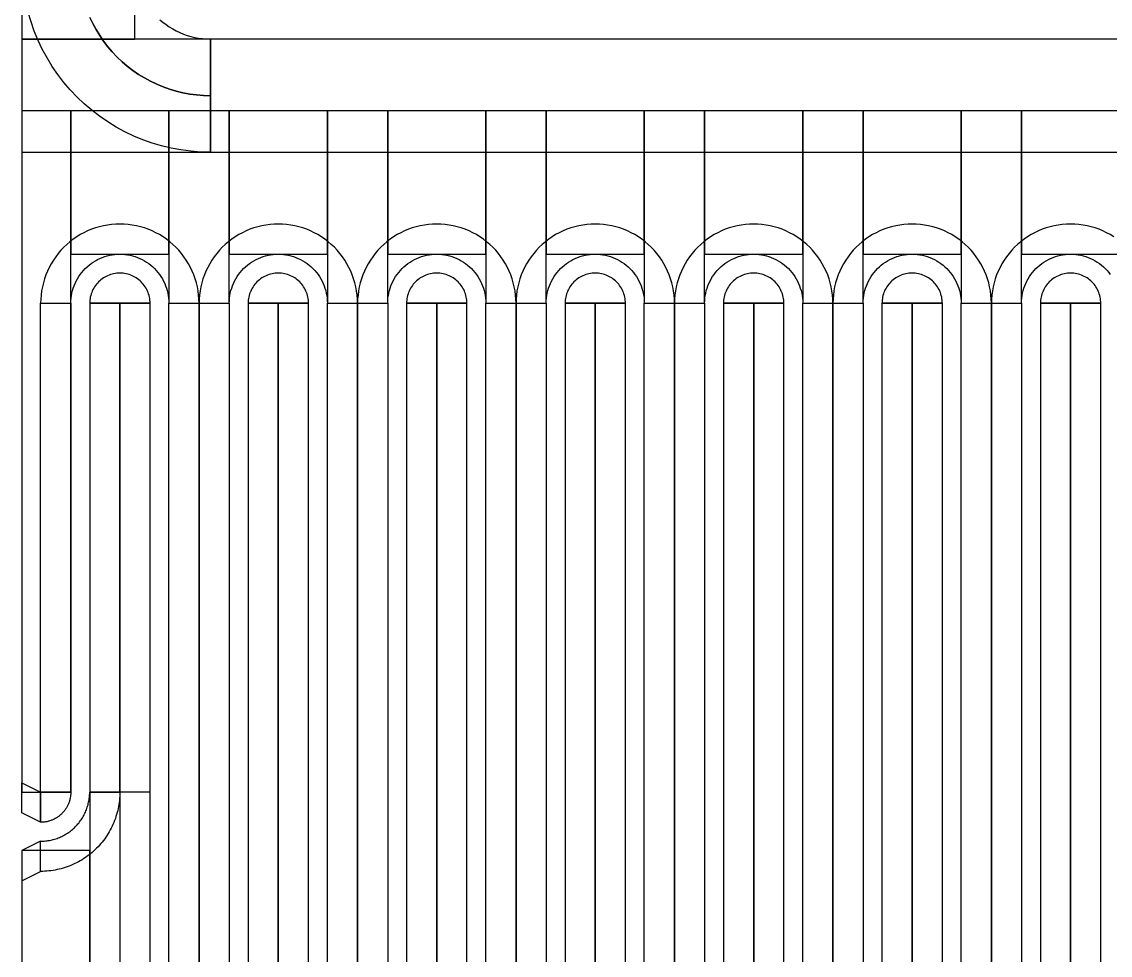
# Model space of a CAD drawing. Extents: x -21939 to 21943, y -23600 to 16600.
# Drawn here: x -580 to -291.5, y -19682.7 to -19435.4 of the extents above; entities that cross this region are included whole.
import ezdxf

# ---------------------------------------------------------------- set-up
doc = ezdxf.new("R2010")
doc.units = 0

# ---------------------------------------------------------------- blocks, each defined once
blk = doc.blocks.new('QTUNE1')
for points in [[(2770, 4830), (2767.38, 4830.07), (2764.77, 4830.27), (2762.18, 4830.62), (2759.6, 4831.09), (2757.06, 4831.7), (2754.55, 4832.45), (2752.08, 4833.32), (2749.66, 4834.32), (2747.3, 4835.45), (2745, 4836.7), (2742.77, 4838.07), (2740.61, 4839.55), (2738.53, 4841.14), (2736.54, 4842.84), (2734.64, 4844.64), (2732.84, 4846.54), (2731.14, 4848.53), (2729.55, 4850.61), (2728.07, 4852.77), (2726.7, 4855), (2725.45, 4857.3), (2724.32, 4859.66), (2723.32, 4862.08), (2722.45, 4864.55), (2721.7, 4867.06)], [(2738.03, 4865.76), (2738.81, 4864.11), (2739.69, 4862.5), (2740.65, 4860.94), (2741.68, 4859.43), (2742.8, 4857.97), (2743.99, 4856.58), (2745.25, 4855.25), (2746.58, 4853.99), (2747.97, 4852.8), (2749.43, 4851.68), (2750.94, 4850.65), (2752.5, 4849.69), (2754.11, 4848.81), (2755.76, 4848.03), (2757.46, 4847.32), (2759.18, 4846.71), (2760.94, 4846.19), (2762.72, 4845.76), (2764.52, 4845.43), (2766.34, 4845.19), (2768.17, 4845.05), (2770, 4845), (2770, 4830)], [(2770, 4845), (2768.17, 4845.05), (2766.34, 4845.19), (2764.52, 4845.43), (2762.72, 4845.76), (2760.94, 4846.19), (2759.18, 4846.71), (2757.46, 4847.32), (2755.76, 4848.03), (2754.11, 4848.81), (2752.5, 4849.69), (2750.94, 4850.65), (2749.43, 4851.68), (2747.97, 4852.8), (2746.58, 4853.99), (2745.25, 4855.25), (2743.99, 4856.58), (2742.8, 4857.97), (2741.68, 4859.43), (2740.65, 4860.94), (2739.69, 4862.5), (2738.81, 4864.11), (2738.03, 4865.76)], [(2756.62, 4865.14), (2757.41, 4864.46), (2758.24, 4863.82), (2759.11, 4863.23), (2760, 4862.68), (2760.92, 4862.18), (2761.87, 4861.73), (2762.83, 4861.33), (2763.82, 4860.98), (2764.82, 4860.68), (2765.84, 4860.44), (2766.87, 4860.25), (2767.91, 4860.11), (2768.95, 4860.03), (2770, 4860), (2770, 4845)], [(2720, 4860), (2750, 4860), (2750, 4880), (2720, 4880), (2720, 4860)], [(2720, 4830), (2770, 4830), (2770, 4860), (2720, 4860), (2720, 4830)], [(3150, 4860), (2770, 4860), (2770, 4830), (3150, 4830), (3150, 4860)], [(2733, 4660.5), (2733, 4841), (2720, 4841), (2720, 4660.5), (2733, 4660.5)], [(2759, 4803), (2759, 4841), (2733, 4841), (2733, 4803), (2759, 4803)], [(2775, 4790), (2775, 4841), (2759, 4841), (2759, 4790), (2775, 4790)], [(2801, 4841), (2775, 4841), (2775, 4803), (2801, 4803), (2801, 4841)], [(2817, 4790), (2817, 4841), (2801, 4841), (2801, 4790), (2817, 4790)], [(2843, 4841), (2817, 4841), (2817, 4803), (2843, 4803), (2843, 4841)], [(2859, 4790), (2859, 4841), (2843, 4841), (2843, 4790), (2859, 4790)], [(2885, 4841), (2859, 4841), (2859, 4803), (2885, 4803), (2885, 4841)], [(2901, 4790), (2901, 4841), (2885, 4841), (2885, 4790), (2901, 4790)], [(2927, 4841), (2901, 4841), (2901, 4803), (2927, 4803), (2927, 4841)], [(2943, 4790), (2943, 4841), (2927, 4841), (2927, 4790), (2943, 4790)], [(2969, 4841), (2943, 4841), (2943, 4803), (2969, 4803), (2969, 4841)], [(2985, 4790), (2985, 4841), (2969, 4841), (2969, 4790), (2985, 4790)], [(3011, 4841), (2985, 4841), (2985, 4803), (3011, 4803), (3011, 4841)], [(2767, 4790), (2766.97, 4791.1), (2766.88, 4792.2), (2766.74, 4793.29), (2766.54, 4794.37), (2766.28, 4795.44), (2765.97, 4796.49), (2765.61, 4797.53), (2765.18, 4798.54), (2764.71, 4799.53), (2764.19, 4800.5), (2763.61, 4801.44), (2762.99, 4802.34), (2762.32, 4803.22), (2761.61, 4804.05), (2760.85, 4804.85), (2760.05, 4805.61), (2759.22, 4806.32), (2758.34, 4806.99), (2757.44, 4807.61), (2756.5, 4808.19), (2755.53, 4808.71), (2754.54, 4809.18), (2753.53, 4809.61), (2752.49, 4809.97), (2751.44, 4810.28), (2750.37, 4810.54), (2749.29, 4810.74), (2748.2, 4810.88), (2747.1, 4810.97), (2746, 4811), (2744.9, 4810.97), (2743.8, 4810.88), (2742.71, 4810.74), (2741.63, 4810.54), (2740.56, 4810.28), (2739.51, 4809.97), (2738.47, 4809.61), (2737.46, 4809.18), (2736.47, 4808.71), (2735.5, 4808.19), (2734.56, 4807.61), (2733.66, 4806.99), (2732.78, 4806.32), (2731.95, 4805.61), (2731.15, 4804.85), (2730.39, 4804.05), (2729.68, 4803.22), (2729.01, 4802.34), (2728.39, 4801.44), (2727.81, 4800.5), (2727.29, 4799.53), (2726.82, 4798.54), (2726.39, 4797.53), (2726.03, 4796.49), (2725.72, 4795.44), (2725.46, 4794.37), (2725.26, 4793.29), (2725.12, 4792.2), (2725.03, 4791.1), (2725, 4790), (2733, 4790), (2733.02, 4790.68), (2733.07, 4791.36), (2733.16, 4792.03), (2733.28, 4792.7), (2733.44, 4793.36), (2733.64, 4794.02), (2733.86, 4794.66), (2734.12, 4795.29), (2734.42, 4795.9), (2734.74, 4796.5), (2735.1, 4797.08), (2735.48, 4797.64), (2735.9, 4798.18), (2736.34, 4798.7), (2736.81, 4799.19), (2737.3, 4799.66), (2737.82, 4800.1), (2738.36, 4800.52), (2738.92, 4800.9), (2739.5, 4801.26), (2740.1, 4801.58), (2740.71, 4801.88), (2741.34, 4802.14), (2741.98, 4802.36), (2742.64, 4802.56), (2743.3, 4802.72), (2743.97, 4802.84), (2744.64, 4802.93), (2745.32, 4802.98), (2746, 4803), (2746.68, 4802.98), (2747.36, 4802.93), (2748.03, 4802.84), (2748.7, 4802.72), (2749.36, 4802.56), (2750.02, 4802.36), (2750.66, 4802.14), (2751.29, 4801.88), (2751.9, 4801.58), (2752.5, 4801.26), (2753.08, 4800.9), (2753.64, 4800.52), (2754.18, 4800.1), (2754.7, 4799.66), (2755.19, 4799.19), (2755.66, 4798.7), (2756.1, 4798.18), (2756.52, 4797.64), (2756.9, 4797.08), (2757.26, 4796.5), (2757.58, 4795.9), (2757.88, 4795.29), (2758.14, 4794.66), (2758.36, 4794.02), (2758.56, 4793.36), (2758.72, 4792.7), (2758.84, 4792.03), (2758.93, 4791.36), (2758.98, 4790.68), (2759, 4790), (2767, 4790)], [(2809, 4790), (2808.97, 4791.1), (2808.88, 4792.2), (2808.74, 4793.29), (2808.54, 4794.37), (2808.28, 4795.44), (2807.97, 4796.49), (2807.61, 4797.53), (2807.18, 4798.54), (2806.71, 4799.53), (2806.19, 4800.5), (2805.61, 4801.44), (2804.99, 4802.34), (2804.32, 4803.22), (2803.61, 4804.05), (2802.85, 4804.85), (2802.05, 4805.61), (2801.22, 4806.32), (2800.34, 4806.99), (2799.44, 4807.61), (2798.5, 4808.19), (2797.53, 4808.71), (2796.54, 4809.18), (2795.53, 4809.61), (2794.49, 4809.97), (2793.44, 4810.28), (2792.37, 4810.54), (2791.29, 4810.74), (2790.2, 4810.88), (2789.1, 4810.97), (2788, 4811), (2786.9, 4810.97), (2785.8, 4810.88), (2784.71, 4810.74), (2783.63, 4810.54), (2782.56, 4810.28), (2781.51, 4809.97), (2780.47, 4809.61), (2779.46, 4809.18), (2778.47, 4808.71), (2777.5, 4808.19), (2776.56, 4807.61), (2775.66, 4806.99), (2774.78, 4806.32), (2773.95, 4805.61), (2773.15, 4804.85), (2772.39, 4804.05), (2771.68, 4803.22), (2771.01, 4802.34), (2770.39, 4801.44), (2769.81, 4800.5), (2769.29, 4799.53), (2768.82, 4798.54), (2768.39, 4797.53), (2768.03, 4796.49), (2767.72, 4795.44), (2767.46, 4794.37), (2767.26, 4793.29), (2767.12, 4792.2), (2767.03, 4791.1), (2767, 4790), (2775, 4790), (2775.02, 4790.68), (2775.07, 4791.36), (2775.16, 4792.03), (2775.28, 4792.7), (2775.44, 4793.36), (2775.64, 4794.02), (2775.86, 4794.66), (2776.12, 4795.29), (2776.42, 4795.9), (2776.74, 4796.5), (2777.1, 4797.08), (2777.48, 4797.64), (2777.9, 4798.18), (2778.34, 4798.7), (2778.81, 4799.19), (2779.3, 4799.66), (2779.82, 4800.1), (2780.36, 4800.52), (2780.92, 4800.9), (2781.5, 4801.26), (2782.1, 4801.58), (2782.71, 4801.88), (2783.34, 4802.14), (2783.98, 4802.36), (2784.64, 4802.56), (2785.3, 4802.72), (2785.97, 4802.84), (2786.64, 4802.93), (2787.32, 4802.98), (2788, 4803), (2788.68, 4802.98), (2789.36, 4802.93), (2790.03, 4802.84), (2790.7, 4802.72), (2791.36, 4802.56), (2792.02, 4802.36), (2792.66, 4802.14), (2793.29, 4801.88), (2793.9, 4801.58), (2794.5, 4801.26), (2795.08, 4800.9), (2795.64, 4800.52), (2796.18, 4800.1), (2796.7, 4799.66), (2797.19, 4799.19), (2797.66, 4798.7), (2798.1, 4798.18), (2798.52, 4797.64), (2798.9, 4797.08), (2799.26, 4796.5), (2799.58, 4795.9), (2799.88, 4795.29), (2800.14, 4794.66), (2800.36, 4794.02), (2800.56, 4793.36), (2800.72, 4792.7), (2800.84, 4792.03), (2800.93, 4791.36), (2800.98, 4790.68), (2801, 4790), (2809, 4790)], [(2851, 4790), (2850.97, 4791.1), (2850.88, 4792.2), (2850.74, 4793.29), (2850.54, 4794.37), (2850.28, 4795.44), (2849.97, 4796.49), (2849.61, 4797.53), (2849.18, 4798.54), (2848.71, 4799.53), (2848.19, 4800.5), (2847.61, 4801.44), (2846.99, 4802.34), (2846.32, 4803.22), (2845.61, 4804.05), (2844.85, 4804.85), (2844.05, 4805.61), (2843.22, 4806.32), (2842.34, 4806.99), (2841.44, 4807.61), (2840.5, 4808.19), (2839.53, 4808.71), (2838.54, 4809.18), (2837.53, 4809.61), (2836.49, 4809.97), (2835.44, 4810.28), (2834.37, 4810.54), (2833.29, 4810.74), (2832.2, 4810.88), (2831.1, 4810.97), (2830, 4811), (2828.9, 4810.97), (2827.8, 4810.88), (2826.71, 4810.74), (2825.63, 4810.54), (2824.56, 4810.28), (2823.51, 4809.97), (2822.47, 4809.61), (2821.46, 4809.18), (2820.47, 4808.71), (2819.5, 4808.19), (2818.56, 4807.61), (2817.66, 4806.99), (2816.78, 4806.32), (2815.95, 4805.61), (2815.15, 4804.85), (2814.39, 4804.05), (2813.68, 4803.22), (2813.01, 4802.34), (2812.39, 4801.44), (2811.81, 4800.5), (2811.29, 4799.53), (2810.82, 4798.54), (2810.39, 4797.53), (2810.03, 4796.49), (2809.72, 4795.44), (2809.46, 4794.37), (2809.26, 4793.29), (2809.12, 4792.2), (2809.03, 4791.1), (2809, 4790), (2817, 4790), (2817.02, 4790.68), (2817.07, 4791.36), (2817.16, 4792.03), (2817.28, 4792.7), (2817.44, 4793.36), (2817.64, 4794.02), (2817.86, 4794.66), (2818.12, 4795.29), (2818.42, 4795.9), (2818.74, 4796.5), (2819.1, 4797.08), (2819.48, 4797.64), (2819.9, 4798.18), (2820.34, 4798.7), (2820.81, 4799.19), (2821.3, 4799.66), (2821.82, 4800.1), (2822.36, 4800.52), (2822.92, 4800.9), (2823.5, 4801.26), (2824.1, 4801.58), (2824.71, 4801.88), (2825.34, 4802.14), (2825.98, 4802.36), (2826.64, 4802.56), (2827.3, 4802.72), (2827.97, 4802.84), (2828.64, 4802.93), (2829.32, 4802.98), (2830, 4803), (2830.68, 4802.98), (2831.36, 4802.93), (2832.03, 4802.84), (2832.7, 4802.72), (2833.36, 4802.56), (2834.02, 4802.36), (2834.66, 4802.14), (2835.29, 4801.88), (2835.9, 4801.58), (2836.5, 4801.26), (2837.08, 4800.9), (2837.64, 4800.52), (2838.18, 4800.1), (2838.7, 4799.66), (2839.19, 4799.19), (2839.66, 4798.7), (2840.1, 4798.18), (2840.52, 4797.64), (2840.9, 4797.08), (2841.26, 4796.5), (2841.58, 4795.9), (2841.88, 4795.29), (2842.14, 4794.66), (2842.36, 4794.02), (2842.56, 4793.36), (2842.72, 4792.7), (2842.84, 4792.03), (2842.93, 4791.36), (2842.98, 4790.68), (2843, 4790), (2851, 4790)], [(2893, 4790), (2892.97, 4791.1), (2892.88, 4792.2), (2892.74, 4793.29), (2892.54, 4794.37), (2892.28, 4795.44), (2891.97, 4796.49), (2891.61, 4797.53), (2891.18, 4798.54), (2890.71, 4799.53), (2890.19, 4800.5), (2889.61, 4801.44), (2888.99, 4802.34), (2888.32, 4803.22), (2887.61, 4804.05), (2886.85, 4804.85), (2886.05, 4805.61), (2885.22, 4806.32), (2884.34, 4806.99), (2883.44, 4807.61), (2882.5, 4808.19), (2881.53, 4808.71), (2880.54, 4809.18), (2879.53, 4809.61), (2878.49, 4809.97), (2877.44, 4810.28), (2876.37, 4810.54), (2875.29, 4810.74), (2874.2, 4810.88), (2873.1, 4810.97), (2872, 4811), (2870.9, 4810.97), (2869.8, 4810.88), (2868.71, 4810.74), (2867.63, 4810.54), (2866.56, 4810.28), (2865.51, 4809.97), (2864.47, 4809.61), (2863.46, 4809.18), (2862.47, 4808.71), (2861.5, 4808.19), (2860.56, 4807.61), (2859.66, 4806.99), (2858.78, 4806.32), (2857.95, 4805.61), (2857.15, 4804.85), (2856.39, 4804.05), (2855.68, 4803.22), (2855.01, 4802.34), (2854.39, 4801.44), (2853.81, 4800.5), (2853.29, 4799.53), (2852.82, 4798.54), (2852.39, 4797.53), (2852.03, 4796.49), (2851.72, 4795.44), (2851.46, 4794.37), (2851.26, 4793.29), (2851.12, 4792.2), (2851.03, 4791.1), (2851, 4790), (2859, 4790), (2859.02, 4790.68), (2859.07, 4791.36), (2859.16, 4792.03), (2859.28, 4792.7), (2859.44, 4793.36), (2859.64, 4794.02), (2859.86, 4794.66), (2860.12, 4795.29), (2860.42, 4795.9), (2860.74, 4796.5), (2861.1, 4797.08), (2861.48, 4797.64), (2861.9, 4798.18), (2862.34, 4798.7), (2862.81, 4799.19), (2863.3, 4799.66), (2863.82, 4800.1), (2864.36, 4800.52), (2864.92, 4800.9), (2865.5, 4801.26), (2866.1, 4801.58), (2866.71, 4801.88), (2867.34, 4802.14), (2867.98, 4802.36), (2868.64, 4802.56), (2869.3, 4802.72), (2869.97, 4802.84), (2870.64, 4802.93), (2871.32, 4802.98), (2872, 4803), (2872.68, 4802.98), (2873.36, 4802.93), (2874.03, 4802.84), (2874.7, 4802.72), (2875.36, 4802.56), (2876.02, 4802.36), (2876.66, 4802.14), (2877.29, 4801.88), (2877.9, 4801.58), (2878.5, 4801.26), (2879.08, 4800.9), (2879.64, 4800.52), (2880.18, 4800.1), (2880.7, 4799.66), (2881.19, 4799.19), (2881.66, 4798.7), (2882.1, 4798.18), (2882.52, 4797.64), (2882.9, 4797.08), (2883.26, 4796.5), (2883.58, 4795.9), (2883.88, 4795.29), (2884.14, 4794.66), (2884.36, 4794.02), (2884.56, 4793.36), (2884.72, 4792.7), (2884.84, 4792.03), (2884.93, 4791.36), (2884.98, 4790.68), (2885, 4790), (2893, 4790)], [(2935, 4790), (2934.97, 4791.1), (2934.88, 4792.2), (2934.74, 4793.29), (2934.54, 4794.37), (2934.28, 4795.44), (2933.97, 4796.49), (2933.61, 4797.53), (2933.18, 4798.54), (2932.71, 4799.53), (2932.19, 4800.5), (2931.61, 4801.44), (2930.99, 4802.34), (2930.32, 4803.22), (2929.61, 4804.05), (2928.85, 4804.85), (2928.05, 4805.61), (2927.22, 4806.32), (2926.34, 4806.99), (2925.44, 4807.61), (2924.5, 4808.19), (2923.53, 4808.71), (2922.54, 4809.18), (2921.53, 4809.61), (2920.49, 4809.97), (2919.44, 4810.28), (2918.37, 4810.54), (2917.29, 4810.74), (2916.2, 4810.88), (2915.1, 4810.97), (2914, 4811), (2912.9, 4810.97), (2911.8, 4810.88), (2910.71, 4810.74), (2909.63, 4810.54), (2908.56, 4810.28), (2907.51, 4809.97), (2906.47, 4809.61), (2905.46, 4809.18), (2904.47, 4808.71), (2903.5, 4808.19), (2902.56, 4807.61), (2901.66, 4806.99), (2900.78, 4806.32), (2899.95, 4805.61), (2899.15, 4804.85), (2898.39, 4804.05), (2897.68, 4803.22), (2897.01, 4802.34), (2896.39, 4801.44), (2895.81, 4800.5), (2895.29, 4799.53), (2894.82, 4798.54), (2894.39, 4797.53), (2894.03, 4796.49), (2893.72, 4795.44), (2893.46, 4794.37), (2893.26, 4793.29), (2893.12, 4792.2), (2893.03, 4791.1), (2893, 4790), (2901, 4790), (2901.02, 4790.68), (2901.07, 4791.36), (2901.16, 4792.03), (2901.28, 4792.7), (2901.44, 4793.36), (2901.64, 4794.02), (2901.86, 4794.66), (2902.12, 4795.29), (2902.42, 4795.9), (2902.74, 4796.5), (2903.1, 4797.08), (2903.48, 4797.64), (2903.9, 4798.18), (2904.34, 4798.7), (2904.81, 4799.19), (2905.3, 4799.66), (2905.82, 4800.1), (2906.36, 4800.52), (2906.92, 4800.9), (2907.5, 4801.26), (2908.1, 4801.58), (2908.71, 4801.88), (2909.34, 4802.14), (2909.98, 4802.36), (2910.64, 4802.56), (2911.3, 4802.72), (2911.97, 4802.84), (2912.64, 4802.93), (2913.32, 4802.98), (2914, 4803), (2914.68, 4802.98), (2915.36, 4802.93), (2916.03, 4802.84), (2916.7, 4802.72), (2917.36, 4802.56), (2918.02, 4802.36), (2918.66, 4802.14), (2919.29, 4801.88), (2919.9, 4801.58), (2920.5, 4801.26), (2921.08, 4800.9), (2921.64, 4800.52), (2922.18, 4800.1), (2922.7, 4799.66), (2923.19, 4799.19), (2923.66, 4798.7), (2924.1, 4798.18), (2924.52, 4797.64), (2924.9, 4797.08), (2925.26, 4796.5), (2925.58, 4795.9), (2925.88, 4795.29), (2926.14, 4794.66), (2926.36, 4794.02), (2926.56, 4793.36), (2926.72, 4792.7), (2926.84, 4792.03), (2926.93, 4791.36), (2926.98, 4790.68), (2927, 4790), (2935, 4790)], [(2977, 4790), (2976.97, 4791.1), (2976.88, 4792.2), (2976.74, 4793.29), (2976.54, 4794.37), (2976.28, 4795.44), (2975.97, 4796.49), (2975.61, 4797.53), (2975.18, 4798.54), (2974.71, 4799.53), (2974.19, 4800.5), (2973.61, 4801.44), (2972.99, 4802.34), (2972.32, 4803.22), (2971.61, 4804.05), (2970.85, 4804.85), (2970.05, 4805.61), (2969.22, 4806.32), (2968.34, 4806.99), (2967.44, 4807.61), (2966.5, 4808.19), (2965.53, 4808.71), (2964.54, 4809.18), (2963.53, 4809.61), (2962.49, 4809.97), (2961.44, 4810.28), (2960.37, 4810.54), (2959.29, 4810.74), (2958.2, 4810.88), (2957.1, 4810.97), (2956, 4811), (2954.9, 4810.97), (2953.8, 4810.88), (2952.71, 4810.74), (2951.63, 4810.54), (2950.56, 4810.28), (2949.51, 4809.97), (2948.47, 4809.61), (2947.46, 4809.18), (2946.47, 4808.71), (2945.5, 4808.19), (2944.56, 4807.61), (2943.66, 4806.99), (2942.78, 4806.32), (2941.95, 4805.61), (2941.15, 4804.85), (2940.39, 4804.05), (2939.68, 4803.22), (2939.01, 4802.34), (2938.39, 4801.44), (2937.81, 4800.5), (2937.29, 4799.53), (2936.82, 4798.54), (2936.39, 4797.53), (2936.03, 4796.49), (2935.72, 4795.44), (2935.46, 4794.37), (2935.26, 4793.29), (2935.12, 4792.2), (2935.03, 4791.1), (2935, 4790), (2943, 4790), (2943.02, 4790.68), (2943.07, 4791.36), (2943.16, 4792.03), (2943.28, 4792.7), (2943.44, 4793.36), (2943.64, 4794.02), (2943.86, 4794.66), (2944.12, 4795.29), (2944.42, 4795.9), (2944.74, 4796.5), (2945.1, 4797.08), (2945.48, 4797.64), (2945.9, 4798.18), (2946.34, 4798.7), (2946.81, 4799.19), (2947.3, 4799.66), (2947.82, 4800.1), (2948.36, 4800.52), (2948.92, 4800.9), (2949.5, 4801.26), (2950.1, 4801.58), (2950.71, 4801.88), (2951.34, 4802.14), (2951.98, 4802.36), (2952.64, 4802.56), (2953.3, 4802.72), (2953.97, 4802.84), (2954.64, 4802.93), (2955.32, 4802.98), (2956, 4803), (2956.68, 4802.98), (2957.36, 4802.93), (2958.03, 4802.84), (2958.7, 4802.72), (2959.36, 4802.56), (2960.02, 4802.36), (2960.66, 4802.14), (2961.29, 4801.88), (2961.9, 4801.58), (2962.5, 4801.26), (2963.08, 4800.9), (2963.64, 4800.52), (2964.18, 4800.1), (2964.7, 4799.66), (2965.19, 4799.19), (2965.66, 4798.7), (2966.1, 4798.18), (2966.52, 4797.64), (2966.9, 4797.08), (2967.26, 4796.5), (2967.58, 4795.9), (2967.88, 4795.29), (2968.14, 4794.66), (2968.36, 4794.02), (2968.56, 4793.36), (2968.72, 4792.7), (2968.84, 4792.03), (2968.93, 4791.36), (2968.98, 4790.68), (2969, 4790), (2977, 4790)], [(3009.44, 4807.61), (3008.5, 4808.19), (3007.53, 4808.71), (3006.54, 4809.18), (3005.53, 4809.61), (3004.49, 4809.97), (3003.44, 4810.28), (3002.37, 4810.54), (3001.29, 4810.74), (3000.2, 4810.88), (2999.1, 4810.97), (2998, 4811), (2996.9, 4810.97), (2995.8, 4810.88), (2994.71, 4810.74), (2993.63, 4810.54), (2992.56, 4810.28), (2991.51, 4809.97), (2990.47, 4809.61), (2989.46, 4809.18), (2988.47, 4808.71), (2987.5, 4808.19), (2986.56, 4807.61), (2985.66, 4806.99), (2984.78, 4806.32), (2983.95, 4805.61), (2983.15, 4804.85), (2982.39, 4804.05), (2981.68, 4803.22), (2981.01, 4802.34), (2980.39, 4801.44), (2979.81, 4800.5), (2979.29, 4799.53), (2978.82, 4798.54), (2978.39, 4797.53), (2978.03, 4796.49), (2977.72, 4795.44), (2977.46, 4794.37), (2977.26, 4793.29), (2977.12, 4792.2), (2977.03, 4791.1), (2977, 4790), (2985, 4790), (2985.02, 4790.68), (2985.07, 4791.36), (2985.16, 4792.03), (2985.28, 4792.7), (2985.44, 4793.36), (2985.64, 4794.02), (2985.86, 4794.66), (2986.12, 4795.29), (2986.42, 4795.9), (2986.74, 4796.5), (2987.1, 4797.08), (2987.48, 4797.64), (2987.9, 4798.18), (2988.34, 4798.7), (2988.81, 4799.19), (2989.3, 4799.66), (2989.82, 4800.1), (2990.36, 4800.52), (2990.92, 4800.9), (2991.5, 4801.26), (2992.1, 4801.58), (2992.71, 4801.88), (2993.34, 4802.14), (2993.98, 4802.36), (2994.64, 4802.56), (2995.3, 4802.72), (2995.97, 4802.84), (2996.64, 4802.93), (2997.32, 4802.98), (2998, 4803), (2998.68, 4802.98), (2999.36, 4802.93), (3000.03, 4802.84), (3000.7, 4802.72), (3001.36, 4802.56), (3002.02, 4802.36), (3002.66, 4802.14), (3003.29, 4801.88), (3003.9, 4801.58), (3004.5, 4801.26), (3005.08, 4800.9), (3005.64, 4800.52), (3006.18, 4800.1), (3006.7, 4799.66), (3007.19, 4799.19), (3007.66, 4798.7), (3008.1, 4798.18), (3008.52, 4797.64)], [(2754, 4790), (2753.99, 4790.42), (2753.96, 4790.84), (2753.9, 4791.25), (2753.83, 4791.66), (2753.73, 4792.07), (2753.61, 4792.47), (2753.47, 4792.87), (2753.31, 4793.25), (2753.13, 4793.63), (2752.93, 4794), (2752.71, 4794.36), (2752.47, 4794.7), (2752.22, 4795.03), (2751.95, 4795.35), (2751.66, 4795.66), (2751.35, 4795.95), (2751.03, 4796.22), (2750.7, 4796.47), (2750.36, 4796.71), (2750, 4796.93), (2749.63, 4797.13), (2749.25, 4797.31), (2748.87, 4797.47), (2748.47, 4797.61), (2748.07, 4797.73), (2747.66, 4797.83), (2747.25, 4797.9), (2746.84, 4797.96), (2746.42, 4797.99), (2746, 4798), (2745.58, 4797.99), (2745.16, 4797.96), (2744.75, 4797.9), (2744.34, 4797.83), (2743.93, 4797.73), (2743.53, 4797.61), (2743.13, 4797.47), (2742.75, 4797.31), (2742.37, 4797.13), (2742, 4796.93), (2741.64, 4796.71), (2741.3, 4796.47), (2740.97, 4796.22), (2740.65, 4795.95), (2740.34, 4795.66), (2740.05, 4795.35), (2739.78, 4795.03), (2739.53, 4794.7), (2739.29, 4794.36), (2739.07, 4794), (2738.87, 4793.63), (2738.69, 4793.25), (2738.53, 4792.87), (2738.39, 4792.47), (2738.27, 4792.07), (2738.17, 4791.66), (2738.1, 4791.25), (2738.04, 4790.84), (2738.01, 4790.42), (2738, 4790), (2746, 4790), (2746, 4790), (2746, 4790), (2746, 4790), (2746, 4790), (2746, 4790), (2746, 4790), (2746, 4790), (2746, 4790), (2746, 4790), (2746, 4790), (2746, 4790), (2746, 4790), (2746, 4790), (2746, 4790), (2746, 4790), (2746, 4790), (2746, 4790), (2746, 4790), (2746, 4790), (2746, 4790), (2746, 4790), (2746, 4790), (2746, 4790), (2746, 4790), (2746, 4790), (2746, 4790), (2746, 4790), (2746, 4790), (2746, 4790), (2746, 4790), (2746, 4790), (2746, 4790), (2746, 4790), (2746, 4790), (2746, 4790), (2746, 4790), (2746, 4790), (2746, 4790), (2746, 4790), (2746, 4790), (2746, 4790), (2746, 4790), (2746, 4790), (2746, 4790), (2746, 4790), (2746, 4790), (2746, 4790), (2746, 4790), (2746, 4790), (2746, 4790), (2746, 4790), (2746, 4790), (2746, 4790), (2746, 4790), (2746, 4790), (2746, 4790), (2746, 4790), (2746, 4790), (2746, 4790), (2746, 4790), (2754, 4790)], [(2796, 4790), (2795.99, 4790.42), (2795.96, 4790.84), (2795.9, 4791.25), (2795.83, 4791.66), (2795.73, 4792.07), (2795.61, 4792.47), (2795.47, 4792.87), (2795.31, 4793.25), (2795.13, 4793.63), (2794.93, 4794), (2794.71, 4794.36), (2794.47, 4794.7), (2794.22, 4795.03), (2793.95, 4795.35), (2793.66, 4795.66), (2793.35, 4795.95), (2793.03, 4796.22), (2792.7, 4796.47), (2792.36, 4796.71), (2792, 4796.93), (2791.63, 4797.13), (2791.25, 4797.31), (2790.87, 4797.47), (2790.47, 4797.61), (2790.07, 4797.73), (2789.66, 4797.83), (2789.25, 4797.9), (2788.84, 4797.96), (2788.42, 4797.99), (2788, 4798), (2787.58, 4797.99), (2787.16, 4797.96), (2786.75, 4797.9), (2786.34, 4797.83), (2785.93, 4797.73), (2785.53, 4797.61), (2785.13, 4797.47), (2784.75, 4797.31), (2784.37, 4797.13), (2784, 4796.93), (2783.64, 4796.71), (2783.3, 4796.47), (2782.97, 4796.22), (2782.65, 4795.95), (2782.34, 4795.66), (2782.05, 4795.35), (2781.78, 4795.03), (2781.53, 4794.7), (2781.29, 4794.36), (2781.07, 4794), (2780.87, 4793.63), (2780.69, 4793.25), (2780.53, 4792.87), (2780.39, 4792.47), (2780.27, 4792.07), (2780.17, 4791.66), (2780.1, 4791.25), (2780.04, 4790.84), (2780.01, 4790.42), (2780, 4790), (2788, 4790), (2788, 4790), (2788, 4790), (2788, 4790), (2788, 4790), (2788, 4790), (2788, 4790), (2788, 4790), (2788, 4790), (2788, 4790), (2788, 4790), (2788, 4790), (2788, 4790), (2788, 4790), (2788, 4790), (2788, 4790), (2788, 4790), (2788, 4790), (2788, 4790), (2788, 4790), (2788, 4790), (2788, 4790), (2788, 4790), (2788, 4790), (2788, 4790), (2788, 4790), (2788, 4790), (2788, 4790), (2788, 4790), (2788, 4790), (2788, 4790), (2788, 4790), (2788, 4790), (2788, 4790), (2788, 4790), (2788, 4790), (2788, 4790), (2788, 4790), (2788, 4790), (2788, 4790), (2788, 4790), (2788, 4790), (2788, 4790), (2788, 4790), (2788, 4790), (2788, 4790), (2788, 4790), (2788, 4790), (2788, 4790), (2788, 4790), (2788, 4790), (2788, 4790), (2788, 4790), (2788, 4790), (2788, 4790), (2788, 4790), (2788, 4790), (2788, 4790), (2788, 4790), (2788, 4790), (2788, 4790), (2796, 4790)], [(2838, 4790), (2837.99, 4790.42), (2837.96, 4790.84), (2837.9, 4791.25), (2837.83, 4791.66), (2837.73, 4792.07), (2837.61, 4792.47), (2837.47, 4792.87), (2837.31, 4793.25), (2837.13, 4793.63), (2836.93, 4794), (2836.71, 4794.36), (2836.47, 4794.7), (2836.22, 4795.03), (2835.95, 4795.35), (2835.66, 4795.66), (2835.35, 4795.95), (2835.03, 4796.22), (2834.7, 4796.47), (2834.36, 4796.71), (2834, 4796.93), (2833.63, 4797.13), (2833.25, 4797.31), (2832.87, 4797.47), (2832.47, 4797.61), (2832.07, 4797.73), (2831.66, 4797.83), (2831.25, 4797.9), (2830.84, 4797.96), (2830.42, 4797.99), (2830, 4798), (2829.58, 4797.99), (2829.16, 4797.96), (2828.75, 4797.9), (2828.34, 4797.83), (2827.93, 4797.73), (2827.53, 4797.61), (2827.13, 4797.47), (2826.75, 4797.31), (2826.37, 4797.13), (2826, 4796.93), (2825.64, 4796.71), (2825.3, 4796.47), (2824.97, 4796.22), (2824.65, 4795.95), (2824.34, 4795.66), (2824.05, 4795.35), (2823.78, 4795.03), (2823.53, 4794.7), (2823.29, 4794.36), (2823.07, 4794), (2822.87, 4793.63), (2822.69, 4793.25), (2822.53, 4792.87), (2822.39, 4792.47), (2822.27, 4792.07), (2822.17, 4791.66), (2822.1, 4791.25), (2822.04, 4790.84), (2822.01, 4790.42), (2822, 4790), (2830, 4790), (2830, 4790), (2830, 4790), (2830, 4790), (2830, 4790), (2830, 4790), (2830, 4790), (2830, 4790), (2830, 4790), (2830, 4790), (2830, 4790), (2830, 4790), (2830, 4790), (2830, 4790), (2830, 4790), (2830, 4790), (2830, 4790), (2830, 4790), (2830, 4790), (2830, 4790), (2830, 4790), (2830, 4790), (2830, 4790), (2830, 4790), (2830, 4790), (2830, 4790), (2830, 4790), (2830, 4790), (2830, 4790), (2830, 4790), (2830, 4790), (2830, 4790), (2830, 4790), (2830, 4790), (2830, 4790), (2830, 4790), (2830, 4790), (2830, 4790), (2830, 4790), (2830, 4790), (2830, 4790), (2830, 4790), (2830, 4790), (2830, 4790), (2830, 4790), (2830, 4790), (2830, 4790), (2830, 4790), (2830, 4790), (2830, 4790), (2830, 4790), (2830, 4790), (2830, 4790), (2830, 4790), (2830, 4790), (2830, 4790), (2830, 4790), (2830, 4790), (2830, 4790), (2830, 4790), (2830, 4790), (2838, 4790)], [(2880, 4790), (2879.99, 4790.42), (2879.96, 4790.84), (2879.9, 4791.25), (2879.83, 4791.66), (2879.73, 4792.07), (2879.61, 4792.47), (2879.47, 4792.87), (2879.31, 4793.25), (2879.13, 4793.63), (2878.93, 4794), (2878.71, 4794.36), (2878.47, 4794.7), (2878.22, 4795.03), (2877.95, 4795.35), (2877.66, 4795.66), (2877.35, 4795.95), (2877.03, 4796.22), (2876.7, 4796.47), (2876.36, 4796.71), (2876, 4796.93), (2875.63, 4797.13), (2875.25, 4797.31), (2874.87, 4797.47), (2874.47, 4797.61), (2874.07, 4797.73), (2873.66, 4797.83), (2873.25, 4797.9), (2872.84, 4797.96), (2872.42, 4797.99), (2872, 4798), (2871.58, 4797.99), (2871.16, 4797.96), (2870.75, 4797.9), (2870.34, 4797.83), (2869.93, 4797.73), (2869.53, 4797.61), (2869.13, 4797.47), (2868.75, 4797.31), (2868.37, 4797.13), (2868, 4796.93), (2867.64, 4796.71), (2867.3, 4796.47), (2866.97, 4796.22), (2866.65, 4795.95), (2866.34, 4795.66), (2866.05, 4795.35), (2865.78, 4795.03), (2865.53, 4794.7), (2865.29, 4794.36), (2865.07, 4794), (2864.87, 4793.63), (2864.69, 4793.25), (2864.53, 4792.87), (2864.39, 4792.47), (2864.27, 4792.07), (2864.17, 4791.66), (2864.1, 4791.25), (2864.04, 4790.84), (2864.01, 4790.42), (2864, 4790), (2872, 4790), (2872, 4790), (2872, 4790), (2872, 4790), (2872, 4790), (2872, 4790), (2872, 4790), (2872, 4790), (2872, 4790), (2872, 4790), (2872, 4790), (2872, 4790), (2872, 4790), (2872, 4790), (2872, 4790), (2872, 4790), (2872, 4790), (2872, 4790), (2872, 4790), (2872, 4790), (2872, 4790), (2872, 4790), (2872, 4790), (2872, 4790), (2872, 4790), (2872, 4790), (2872, 4790), (2872, 4790), (2872, 4790), (2872, 4790), (2872, 4790), (2872, 4790), (2872, 4790), (2872, 4790), (2872, 4790), (2872, 4790), (2872, 4790), (2872, 4790), (2872, 4790), (2872, 4790), (2872, 4790), (2872, 4790), (2872, 4790), (2872, 4790), (2872, 4790), (2872, 4790), (2872, 4790), (2872, 4790), (2872, 4790), (2872, 4790), (2872, 4790), (2872, 4790), (2872, 4790), (2872, 4790), (2872, 4790), (2872, 4790), (2872, 4790), (2872, 4790), (2872, 4790), (2872, 4790), (2872, 4790), (2880, 4790)], [(2922, 4790), (2921.99, 4790.42), (2921.96, 4790.84), (2921.9, 4791.25), (2921.83, 4791.66), (2921.73, 4792.07), (2921.61, 4792.47), (2921.47, 4792.87), (2921.31, 4793.25), (2921.13, 4793.63), (2920.93, 4794), (2920.71, 4794.36), (2920.47, 4794.7), (2920.22, 4795.03), (2919.95, 4795.35), (2919.66, 4795.66), (2919.35, 4795.95), (2919.03, 4796.22), (2918.7, 4796.47), (2918.36, 4796.71), (2918, 4796.93), (2917.63, 4797.13), (2917.25, 4797.31), (2916.87, 4797.47), (2916.47, 4797.61), (2916.07, 4797.73), (2915.66, 4797.83), (2915.25, 4797.9), (2914.84, 4797.96), (2914.42, 4797.99), (2914, 4798), (2913.58, 4797.99), (2913.16, 4797.96), (2912.75, 4797.9), (2912.34, 4797.83), (2911.93, 4797.73), (2911.53, 4797.61), (2911.13, 4797.47), (2910.75, 4797.31), (2910.37, 4797.13), (2910, 4796.93), (2909.64, 4796.71), (2909.3, 4796.47), (2908.97, 4796.22), (2908.65, 4795.95), (2908.34, 4795.66), (2908.05, 4795.35), (2907.78, 4795.03), (2907.53, 4794.7), (2907.29, 4794.36), (2907.07, 4794), (2906.87, 4793.63), (2906.69, 4793.25), (2906.53, 4792.87), (2906.39, 4792.47), (2906.27, 4792.07), (2906.17, 4791.66), (2906.1, 4791.25), (2906.04, 4790.84), (2906.01, 4790.42), (2906, 4790), (2914, 4790), (2914, 4790), (2914, 4790), (2914, 4790), (2914, 4790), (2914, 4790), (2914, 4790), (2914, 4790), (2914, 4790), (2914, 4790), (2914, 4790), (2914, 4790), (2914, 4790), (2914, 4790), (2914, 4790), (2914, 4790), (2914, 4790), (2914, 4790), (2914, 4790), (2914, 4790), (2914, 4790), (2914, 4790), (2914, 4790), (2914, 4790), (2914, 4790), (2914, 4790), (2914, 4790), (2914, 4790), (2914, 4790), (2914, 4790), (2914, 4790), (2914, 4790), (2914, 4790), (2914, 4790), (2914, 4790), (2914, 4790), (2914, 4790), (2914, 4790), (2914, 4790), (2914, 4790), (2914, 4790), (2914, 4790), (2914, 4790), (2914, 4790), (2914, 4790), (2914, 4790), (2914, 4790), (2914, 4790), (2914, 4790), (2914, 4790), (2914, 4790), (2914, 4790), (2914, 4790), (2914, 4790), (2914, 4790), (2914, 4790), (2914, 4790), (2914, 4790), (2914, 4790), (2914, 4790), (2914, 4790), (2922, 4790)], [(2964, 4790), (2963.99, 4790.42), (2963.96, 4790.84), (2963.9, 4791.25), (2963.83, 4791.66), (2963.73, 4792.07), (2963.61, 4792.47), (2963.47, 4792.87), (2963.31, 4793.25), (2963.13, 4793.63), (2962.93, 4794), (2962.71, 4794.36), (2962.47, 4794.7), (2962.22, 4795.03), (2961.95, 4795.35), (2961.66, 4795.66), (2961.35, 4795.95), (2961.03, 4796.22), (2960.7, 4796.47), (2960.36, 4796.71), (2960, 4796.93), (2959.63, 4797.13), (2959.25, 4797.31), (2958.87, 4797.47), (2958.47, 4797.61), (2958.07, 4797.73), (2957.66, 4797.83), (2957.25, 4797.9), (2956.84, 4797.96), (2956.42, 4797.99), (2956, 4798), (2955.58, 4797.99), (2955.16, 4797.96), (2954.75, 4797.9), (2954.34, 4797.83), (2953.93, 4797.73), (2953.53, 4797.61), (2953.13, 4797.47), (2952.75, 4797.31), (2952.37, 4797.13), (2952, 4796.93), (2951.64, 4796.71), (2951.3, 4796.47), (2950.97, 4796.22), (2950.65, 4795.95), (2950.34, 4795.66), (2950.05, 4795.35), (2949.78, 4795.03), (2949.53, 4794.7), (2949.29, 4794.36), (2949.07, 4794), (2948.87, 4793.63), (2948.69, 4793.25), (2948.53, 4792.87), (2948.39, 4792.47), (2948.27, 4792.07), (2948.17, 4791.66), (2948.1, 4791.25), (2948.04, 4790.84), (2948.01, 4790.42), (2948, 4790), (2956, 4790), (2956, 4790), (2956, 4790), (2956, 4790), (2956, 4790), (2956, 4790), (2956, 4790), (2956, 4790), (2956, 4790), (2956, 4790), (2956, 4790), (2956, 4790), (2956, 4790), (2956, 4790), (2956, 4790), (2956, 4790), (2956, 4790), (2956, 4790), (2956, 4790), (2956, 4790), (2956, 4790), (2956, 4790), (2956, 4790), (2956, 4790), (2956, 4790), (2956, 4790), (2956, 4790), (2956, 4790), (2956, 4790), (2956, 4790), (2956, 4790), (2956, 4790), (2956, 4790), (2956, 4790), (2956, 4790), (2956, 4790), (2956, 4790), (2956, 4790), (2956, 4790), (2956, 4790), (2956, 4790), (2956, 4790), (2956, 4790), (2956, 4790), (2956, 4790), (2956, 4790), (2956, 4790), (2956, 4790), (2956, 4790), (2956, 4790), (2956, 4790), (2956, 4790), (2956, 4790), (2956, 4790), (2956, 4790), (2956, 4790), (2956, 4790), (2956, 4790), (2956, 4790), (2956, 4790), (2956, 4790), (2964, 4790)], [(3006, 4790), (3005.99, 4790.42), (3005.96, 4790.84), (3005.9, 4791.25), (3005.83, 4791.66), (3005.73, 4792.07), (3005.61, 4792.47), (3005.47, 4792.87), (3005.31, 4793.25), (3005.13, 4793.63), (3004.93, 4794), (3004.71, 4794.36), (3004.47, 4794.7), (3004.22, 4795.03), (3003.95, 4795.35), (3003.66, 4795.66), (3003.35, 4795.95), (3003.03, 4796.22), (3002.7, 4796.47), (3002.36, 4796.71), (3002, 4796.93), (3001.63, 4797.13), (3001.25, 4797.31), (3000.87, 4797.47), (3000.47, 4797.61), (3000.07, 4797.73), (2999.66, 4797.83), (2999.25, 4797.9), (2998.84, 4797.96), (2998.42, 4797.99), (2998, 4798), (2997.58, 4797.99), (2997.16, 4797.96), (2996.75, 4797.9), (2996.34, 4797.83), (2995.93, 4797.73), (2995.53, 4797.61), (2995.13, 4797.47), (2994.75, 4797.31), (2994.37, 4797.13), (2994, 4796.93), (2993.64, 4796.71), (2993.3, 4796.47), (2992.97, 4796.22), (2992.65, 4795.95), (2992.34, 4795.66), (2992.05, 4795.35), (2991.78, 4795.03), (2991.53, 4794.7), (2991.29, 4794.36), (2991.07, 4794), (2990.87, 4793.63), (2990.69, 4793.25), (2990.53, 4792.87), (2990.39, 4792.47), (2990.27, 4792.07), (2990.17, 4791.66), (2990.1, 4791.25), (2990.04, 4790.84), (2990.01, 4790.42), (2990, 4790), (2998, 4790), (2998, 4790), (2998, 4790), (2998, 4790), (2998, 4790), (2998, 4790), (2998, 4790), (2998, 4790), (2998, 4790), (2998, 4790), (2998, 4790), (2998, 4790), (2998, 4790), (2998, 4790), (2998, 4790), (2998, 4790), (2998, 4790), (2998, 4790), (2998, 4790), (2998, 4790), (2998, 4790), (2998, 4790), (2998, 4790), (2998, 4790), (2998, 4790), (2998, 4790), (2998, 4790), (2998, 4790), (2998, 4790), (2998, 4790), (2998, 4790), (2998, 4790), (2998, 4790), (2998, 4790), (2998, 4790), (2998, 4790), (2998, 4790), (2998, 4790), (2998, 4790), (2998, 4790), (2998, 4790), (2998, 4790), (2998, 4790), (2998, 4790), (2998, 4790), (2998, 4790), (2998, 4790), (2998, 4790), (2998, 4790), (2998, 4790), (2998, 4790), (2998, 4790), (2998, 4790), (2998, 4790), (2998, 4790), (2998, 4790), (2998, 4790), (2998, 4790), (2998, 4790), (2998, 4790), (2998, 4790), (3006, 4790)], [(2733, 4790), (2733, 4660.5), (2725, 4660.5), (2725, 4790), (2733, 4790)], [(2738, 4790), (2738, 4660.5), (2746, 4660.5), (2746, 4790), (2738, 4790)], [(2754, 4510), (2754, 4790), (2746, 4790), (2746, 4510), (2754, 4510)], [(2759, 4510), (2759, 4790), (2767, 4790), (2767, 4510), (2759, 4510)], [(2775, 4790), (2775, 4510), (2767, 4510), (2767, 4790), (2775, 4790)], [(2780, 4790), (2780, 4510), (2788, 4510), (2788, 4790), (2780, 4790)], [(2796, 4510), (2796, 4790), (2788, 4790), (2788, 4510), (2796, 4510)], [(2801, 4510), (2801, 4790), (2809, 4790), (2809, 4510), (2801, 4510)], [(2817, 4790), (2817, 4510), (2809, 4510), (2809, 4790), (2817, 4790)], [(2822, 4790), (2822, 4510), (2830, 4510), (2830, 4790), (2822, 4790)], [(2838, 4510), (2838, 4790), (2830, 4790), (2830, 4510), (2838, 4510)], [(2843, 4510), (2843, 4790), (2851, 4790), (2851, 4510), (2843, 4510)], [(2859, 4790), (2859, 4510), (2851, 4510), (2851, 4790), (2859, 4790)], [(2864, 4790), (2864, 4510), (2872, 4510), (2872, 4790), (2864, 4790)], [(2880, 4510), (2880, 4790), (2872, 4790), (2872, 4510), (2880, 4510)], [(2885, 4510), (2885, 4790), (2893, 4790), (2893, 4510), (2885, 4510)], [(2901, 4790), (2901, 4510), (2893, 4510), (2893, 4790), (2901, 4790)], [(2906, 4790), (2906, 4510), (2914, 4510), (2914, 4790), (2906, 4790)], [(2922, 4510), (2922, 4790), (2914, 4790), (2914, 4510), (2922, 4510)], [(2927, 4510), (2927, 4790), (2935, 4790), (2935, 4510), (2927, 4510)], [(2943, 4790), (2943, 4510), (2935, 4510), (2935, 4790), (2943, 4790)], [(2948, 4790), (2948, 4510), (2956, 4510), (2956, 4790), (2948, 4790)], [(2964, 4510), (2964, 4790), (2956, 4790), (2956, 4510), (2964, 4510)], [(2969, 4510), (2969, 4790), (2977, 4790), (2977, 4510), (2969, 4510)], [(2985, 4790), (2985, 4510), (2977, 4510), (2977, 4790), (2985, 4790)], [(2990, 4790), (2990, 4510), (2998, 4510), (2998, 4790), (2990, 4790)], [(3006, 4510), (3006, 4790), (2998, 4790), (2998, 4510), (3006, 4510)], [(2725, 4652.5), (2720, 4655), (2720, 4663), (2725, 4660.5), (2725, 4652.5)], [(2746, 4660.5), (2745.99, 4659.95), (2745.97, 4659.4), (2745.94, 4658.85), (2745.88, 4658.3), (2745.82, 4657.76), (2745.74, 4657.21), (2745.65, 4656.67), (2745.54, 4656.13), (2745.42, 4655.6), (2745.28, 4655.06), (2745.14, 4654.54), (2744.97, 4654.01), (2744.8, 4653.49), (2744.61, 4652.97), (2744.4, 4652.46), (2744.18, 4651.96), (2743.95, 4651.46), (2743.71, 4650.97), (2743.46, 4650.48), (2743.19, 4650), (2742.91, 4649.53), (2742.61, 4649.06), (2742.31, 4648.61), (2741.99, 4648.16), (2741.66, 4647.72), (2741.32, 4647.28), (2740.97, 4646.86), (2740.61, 4646.45), (2740.23, 4646.04), (2739.85, 4645.65), (2739.46, 4645.27), (2739.05, 4644.89), (2738.64, 4644.53), (2738.22, 4644.18), (2737.78, 4643.84), (2737.34, 4643.51), (2736.89, 4643.19), (2736.44, 4642.89), (2735.97, 4642.59), (2735.5, 4642.31), (2735.02, 4642.04), (2734.53, 4641.79), (2734.04, 4641.55), (2733.54, 4641.32), (2733.04, 4641.1), (2732.53, 4640.89), (2732.01, 4640.7), (2731.49, 4640.53), (2730.96, 4640.36), (2730.44, 4640.22), (2729.9, 4640.08), (2729.37, 4639.96), (2728.83, 4639.85), (2728.29, 4639.76), (2727.74, 4639.68), (2727.2, 4639.62), (2726.65, 4639.56), (2726.1, 4639.53), (2725.55, 4639.51), (2725, 4639.5), (2725, 4647.5), (2725.34, 4647.5), (2725.68, 4647.52), (2726.02, 4647.54), (2726.36, 4647.57), (2726.7, 4647.61), (2727.03, 4647.66), (2727.37, 4647.72), (2727.7, 4647.78), (2728.03, 4647.86), (2728.36, 4647.94), (2728.69, 4648.04), (2729.02, 4648.14), (2729.34, 4648.25), (2729.66, 4648.36), (2729.97, 4648.49), (2730.29, 4648.62), (2730.6, 4648.77), (2730.9, 4648.92), (2731.2, 4649.08), (2731.5, 4649.24), (2731.79, 4649.42), (2732.08, 4649.6), (2732.36, 4649.79), (2732.64, 4649.98), (2732.91, 4650.19), (2733.18, 4650.4), (2733.44, 4650.61), (2733.7, 4650.84), (2733.95, 4651.07), (2734.19, 4651.31), (2734.43, 4651.55), (2734.66, 4651.8), (2734.89, 4652.06), (2735.1, 4652.32), (2735.31, 4652.59), (2735.52, 4652.86), (2735.71, 4653.14), (2735.9, 4653.42), (2736.08, 4653.71), (2736.26, 4654), (2736.42, 4654.3), (2736.58, 4654.6), (2736.73, 4654.9), (2736.88, 4655.21), (2737.01, 4655.53), (2737.14, 4655.84), (2737.25, 4656.16), (2737.36, 4656.48), (2737.46, 4656.81), (2737.56, 4657.14), (2737.64, 4657.47), (2737.72, 4657.8), (2737.78, 4658.13), (2737.84, 4658.47), (2737.89, 4658.8), (2737.93, 4659.14), (2737.96, 4659.48), (2737.98, 4659.82), (2738, 4660.16), (2738, 4660.5), (2746, 4660.5)], [(2733, 4660.5), (2733, 4660.29), (2732.99, 4660.08), (2732.98, 4659.87), (2732.96, 4659.66), (2732.93, 4659.46), (2732.9, 4659.25), (2732.87, 4659.04), (2732.83, 4658.84), (2732.78, 4658.63), (2732.73, 4658.43), (2732.67, 4658.23), (2732.61, 4658.03), (2732.54, 4657.83), (2732.47, 4657.63), (2732.39, 4657.44), (2732.31, 4657.25), (2732.22, 4657.06), (2732.13, 4656.87), (2732.03, 4656.68), (2731.93, 4656.5), (2731.82, 4656.32), (2731.71, 4656.14), (2731.59, 4655.97), (2731.47, 4655.8), (2731.35, 4655.63), (2731.22, 4655.47), (2731.08, 4655.3), (2730.95, 4655.15), (2730.8, 4654.99), (2730.66, 4654.84), (2730.51, 4654.7), (2730.35, 4654.55), (2730.2, 4654.42), (2730.03, 4654.28), (2729.87, 4654.15), (2729.7, 4654.03), (2729.53, 4653.91), (2729.36, 4653.79), (2729.18, 4653.68), (2729, 4653.57), (2728.82, 4653.47), (2728.63, 4653.37), (2728.44, 4653.28), (2728.25, 4653.19), (2728.06, 4653.11), (2727.87, 4653.03), (2727.67, 4652.96), (2727.47, 4652.89), (2727.27, 4652.83), (2727.07, 4652.77), (2726.87, 4652.72), (2726.66, 4652.67), (2726.46, 4652.63), (2726.25, 4652.6), (2726.04, 4652.57), (2725.84, 4652.54), (2725.63, 4652.52), (2725.42, 4652.51), (2725.21, 4652.5), (2725, 4652.5), (2725, 4660.5), (2725, 4660.5), (2725, 4660.5), (2725, 4660.5), (2725, 4660.5), (2725, 4660.5), (2725, 4660.5), (2725, 4660.5), (2725, 4660.5), (2725, 4660.5), (2725, 4660.5), (2725, 4660.5), (2725, 4660.5), (2725, 4660.5), (2725, 4660.5), (2725, 4660.5), (2725, 4660.5), (2725, 4660.5), (2725, 4660.5), (2725, 4660.5), (2725, 4660.5), (2725, 4660.5), (2725, 4660.5), (2725, 4660.5), (2725, 4660.5), (2725, 4660.5), (2725, 4660.5), (2725, 4660.5), (2725, 4660.5), (2725, 4660.5), (2725, 4660.5), (2725, 4660.5), (2725, 4660.5), (2725, 4660.5), (2725, 4660.5), (2725, 4660.5), (2725, 4660.5), (2725, 4660.5), (2725, 4660.5), (2725, 4660.5), (2725, 4660.5), (2725, 4660.5), (2725, 4660.5), (2725, 4660.5), (2725, 4660.5), (2725, 4660.5), (2725, 4660.5), (2725, 4660.5), (2725, 4660.5), (2725, 4660.5), (2725, 4660.5), (2725, 4660.5), (2725, 4660.5), (2725, 4660.5), (2725, 4660.5), (2725, 4660.5), (2725, 4660.5), (2725, 4660.5), (2725, 4660.5), (2725, 4660.5), (2725, 4660.5), (2733, 4660.5)], [(2738, 4660.5), (2738, 4459), (2754, 4459), (2754, 4660.5), (2738, 4660.5)], [(2725, 4647.5), (2720, 4645), (2720, 4637), (2725, 4639.5), (2725, 4647.5)], [(2720, 4645), (2720, 4456.5), (2738, 4456.5), (2738, 4645), (2720, 4645)]]:
    blk.add_lwpolyline(points)

msp = doc.modelspace()

# ---------------------------------------------------------------- block references
msp.add_blockref('QTUNE1', (-3300, -24300))

doc.saveas('drawing.dxf')
